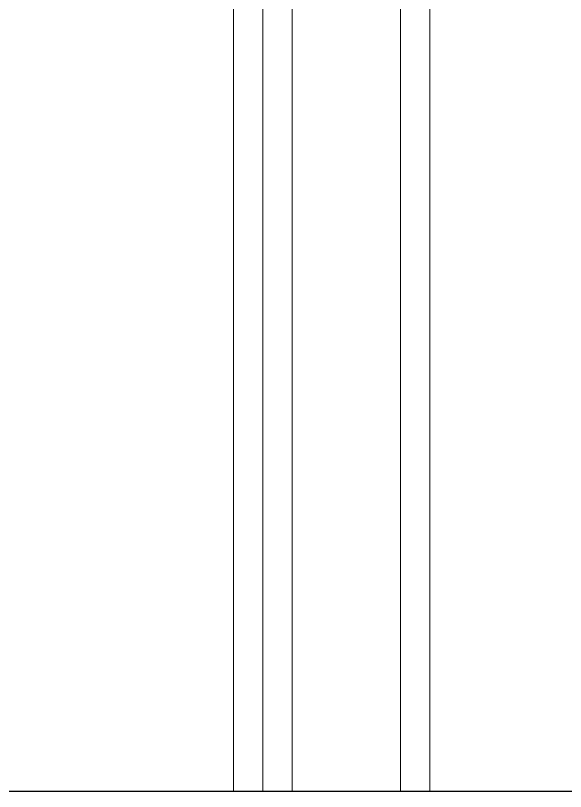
# Model space of a CAD drawing. Extents: x -82 to 113, y -82 to 93.
# Drawn here: x 8.2752 to 8.4627, y 76.7806 to 77.045 of the extents above; entities that cross this region are included whole.
import ezdxf

# ---------------------------------------------------------------- set-up
doc = ezdxf.new("R2010")
doc.units = 0
doc.header["$MEASUREMENT"] = 0
doc.layers.get('0').update_dxf_attribs({"linetype": 'CONTINUOUS'})
doc.layers.add('Ballons', color=7, linetype='CONTINUOUS')
doc.layers.add('VENT', color=5, linetype='CONTINUOUS')

# ---------------------------------------------------------------- blocks, each defined once
blk = doc.blocks.new('25201 bom')
at = {"color": 7, "linetype": 'Continuous', "lineweight": 15}
for p, q in [((-0.3995, 0.61), (-0.3495, 0.61)), ((-0.3495, 0.61), (-0.3495, -0.61)), ((-0.3495, 0.61), (-0.3395, 0.61)), ((-0.3395, 0.61), (-0.3395, -0.61)), ((-0.3395, 0.61), (-0.3025, 0.61)), ((-0.3025, 0.61), (-0.3025, -0.61)), ((-0.3025, 0.61), (-0.2925, 0.61)), ((-0.2925, 0.61), (-0.2925, -0.61)), ((-0.2925, 0.61), (-0.2825, 0.61)), ((-0.2825, 0.61), (-0.2825, -0.61)), ((-0.2825, 0.61), (0.2825, 0.61))]:
    blk.add_line(p, q, dxfattribs=at)
blk = doc.blocks.new('3203-1_Sash_Component')
blk.add_line((0.525, 2.06498), (1.207, 2.06498))
blk = doc.blocks.new('3203_Sash_Assembly')
blk.add_blockref('3203-1_Sash_Component', (0, 0))

msp = doc.modelspace()

# ---------------------------------------------------------------- block references
at = {"layer": 'Ballons', "rotation": 180}
msp.add_blockref('25201 bom', (8.067, 77.39064), dxfattribs=at)
at = {"layer": 'VENT', "rotation": 180}
msp.add_blockref('3203_Sash_Assembly', (9.34094, 78.84561), dxfattribs=at)

doc.saveas('drawing.dxf')
